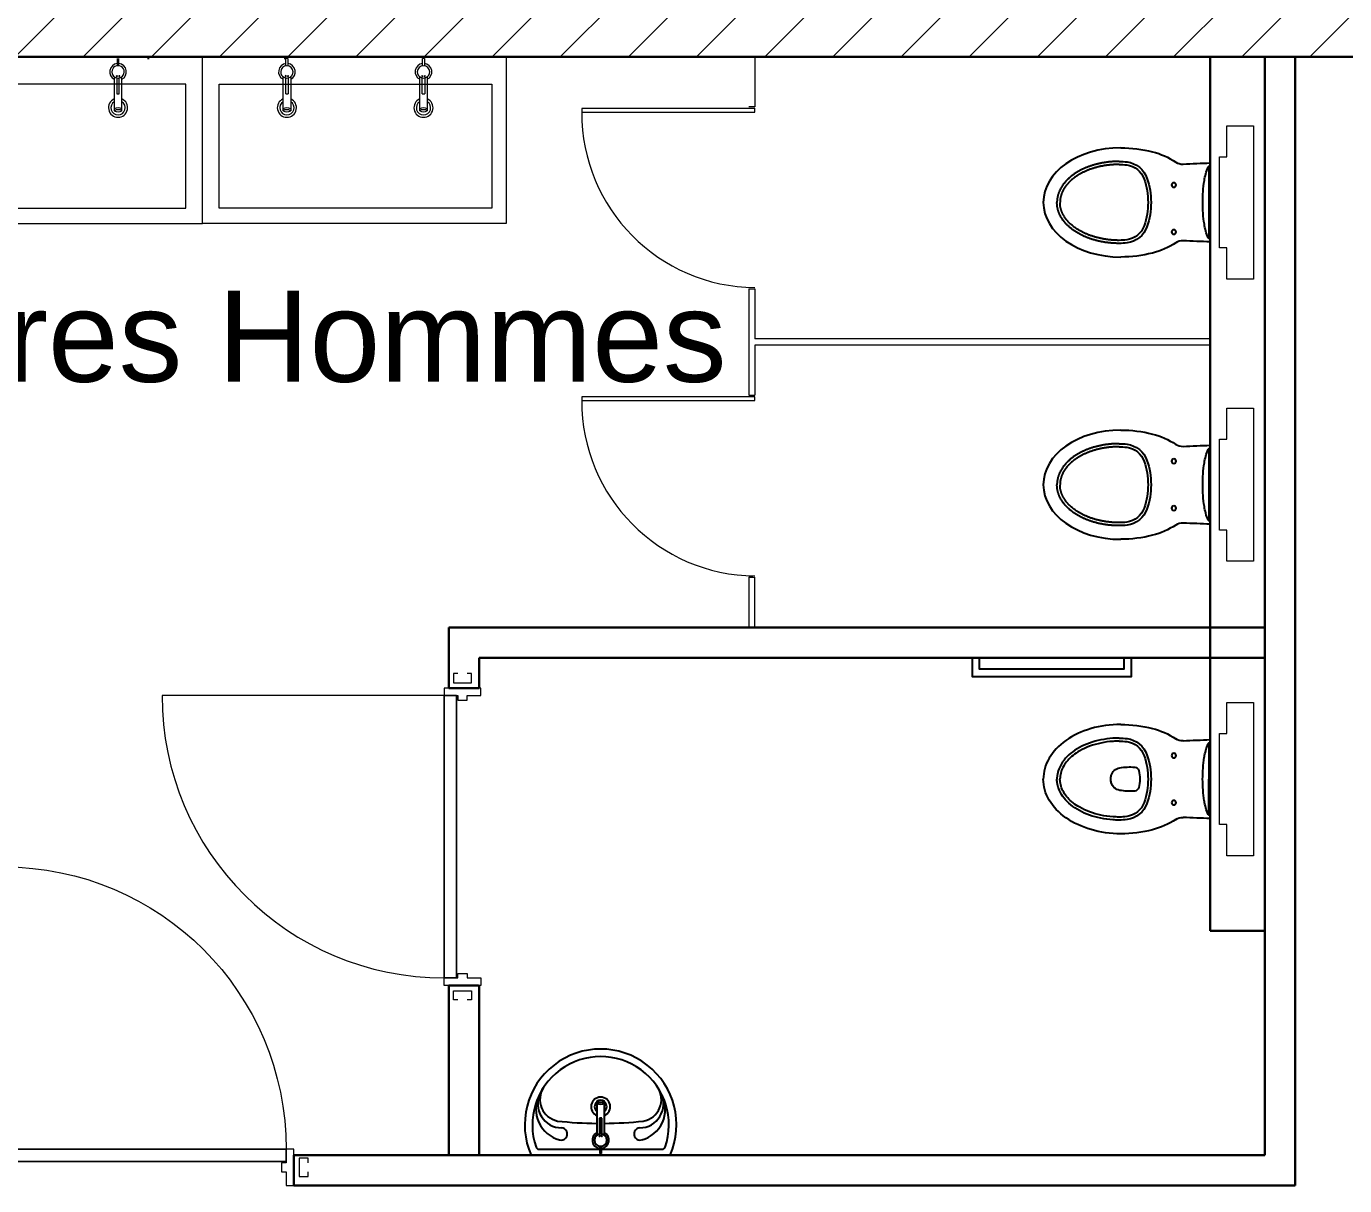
# Model space of a CAD drawing. Header units: metres. Extents: x 134472 to 303672, y 136880 to 366415.
# Drawn here: x 204767 to 209109, y 344429 to 348249 of the extents above; entities that cross this region are included whole.
import ezdxf

# ---------------------------------------------------------------- set-up
doc = ezdxf.new("R2010")
doc.units = ezdxf.units.M
doc.header["$LTSCALE"] = 2
doc.header["$MEASUREMENT"] = 0
for name, color, linetype, lineweight in [('0.03', 151, 'Continuous', 5), ('0.10', 92, 'Continuous', 9), ('0.15', 5, 'Continuous', 15), ('0.30', 1, 'Continuous', 30)]:
    doc.layers.add(name, color=color, linetype=linetype, lineweight=lineweight)
doc.layers.add('CFD-Tech Plumbing', color=7, linetype='Continuous')
doc.layers.add('MOJI', color=7, linetype='Continuous')
doc.styles.add('arial', font='arial.ttf')

# ---------------------------------------------------------------- blocks, each defined once
blk = doc.blocks.new('bagno')
for p, q in [((0, 130), (0, 0)), ((0, 120), (1.6, 120)), ((5, 115), (5, 0)), ((0, -130), (0, 0)), ((5, -115), (5, 0)), ((0, -120), (1.6, -120))]:
    blk.add_line(p, q)
for centre in [(120, 77.5), (120, -77.5)]:
    blk.add_circle(centre, 7.5)
for centre, radius, start, end in [((295, -245), 425, 90, 104.2945), ((91.5, 166.2), 40, 266.9191, 303.5553), ((251.8, -75.4), 250, 104.2945, 123.5553), ((284.1, 54), 80, 97.3169, 160.9032), ((300, -70), 205, 90, 97.3169), ((-162.3, -4867.4), 5000, 87.1153, 88.1401), ((1.6, 114), 6, 22.0337, 90), ((-178.2, 41.2), 200, 8.7816, 22.0337), ((284.1, 54), 70, 97.3169, 160.9032), ((300, -70), 195, 90, 97.3169), ((-445, 0), 470, 0, 8.7816), ((440, 0), 245, 160.9032, 180), ((440, 0), 235, 160.9032, 180), ((-445, 0), 470, 351.2184, 0), ((352.3, 0), 120, 166.5489, 180), ((250.2, 24.4), 15, 95.2952, 166.5489), ((264.4, -160), 200, 80.2292, 94.4692), ((292.4, 2.6), 35, 14.9192, 80.2292), ((282.7, 0), 45, 0, 14.9192), ((440, 0), 245, 180, 199.0968), ((440, 0), 235, 180, 199.0968), ((352.3, 0), 120, 180, 193.4511), ((250.2, -24.4), 15, 193.4511, 264.7048), ((264.4, 160), 200, 265.5308, 279.7708), ((292.4, -2.6), 35, 279.7708, 345.0808), ((282.7, 0), 45, 345.0808, 0), ((-178.2, -41.2), 200, 337.9663, 351.2184), ((284.1, -54), 80, 199.0968, 262.6831), ((284.1, -54), 70, 199.0968, 262.6831), ((-162.3, 4867.4), 5000, 271.8599, 272.8847), ((1.6, -114), 6, 270, 337.9663), ((91.5, -166.2), 40, 56.4447, 93.0809), ((300, 70), 195, 262.6831, 270), ((251.8, 75.4), 250, 236.4447, 255.7055), ((295, 245), 425, 255.7055, 270), ((300, 70), 205, 262.6831, 270)]:
    blk.add_arc(centre, radius, start, end)
at = {"extrusion": (0, 0, -1)}
blk.add_ellipse((295, 0), major_axis=(-255, 0), ratio=0.705882, start_param=1.570796, end_param=3.141593, dxfattribs=at)
blk.add_ellipse((295, 0), major_axis=(-255, 0), ratio=0.705882, start_param=1.570796, end_param=3.141593)
for points, knots in [([(300, 135), (307.1, 135), (314.2, 134.8), (334.6, 133.4), (347.9, 131.6), (373.5, 126.4), (386, 122.9), (409.6, 114.5), (420.8, 109.5), (441.5, 98.2), (451, 91.9), (468, 78), (475.5, 70.5), (488, 54.6), (493.1, 46.3), (500, 30.7), (502.2, 23.5), (504.5, 10.9), (505, 5.5), (505, 0)], [1.570796, 1.570796, 1.570796, 1.570796, 1.675776, 1.675776, 1.873884, 1.873884, 2.071992, 2.071992, 2.270101, 2.270101, 2.468209, 2.468209, 2.666317, 2.666317, 2.864425, 2.864425, 3.022458, 3.022458, 3.141593, 3.141593, 3.141593, 3.141593]), ([(300, 125), (306.8, 125), (313.6, 124.8), (333.9, 123.4), (347.2, 121.6), (373.1, 116.2), (385.6, 112.6), (409.1, 103.9), (420.1, 98.7), (438, 88.4), (445.2, 83.5), (458.4, 73), (464.4, 67.4), (474.7, 55.7), (479.2, 49.6), (486.4, 37.1), (489.3, 30.7), (493.3, 17.7), (494.5, 11.1), (495, 3), (495, 1.5), (495, 0)], [1.570796, 1.570796, 1.570796, 1.570796, 1.674428, 1.674428, 1.881692, 1.881692, 2.088956, 2.088956, 2.296219, 2.296219, 2.456954, 2.456954, 2.618871, 2.618871, 2.780788, 2.780788, 2.942705, 2.942705, 3.104622, 3.104622, 3.141593, 3.141593, 3.141593, 3.141593]), ([(300, -125), (306.8, -125), (313.6, -124.8), (333.9, -123.4), (347.2, -121.6), (373.1, -116.2), (385.6, -112.6), (409.1, -103.9), (420.1, -98.7), (438, -88.4), (445.2, -83.5), (458.4, -73), (464.4, -67.4), (474.7, -55.7), (479.2, -49.6), (486.4, -37.1), (489.3, -30.7), (493.3, -17.7), (494.5, -11.1), (495, -3), (495, -1.5), (495, 0)], [1.570796, 1.570796, 1.570796, 1.570796, 1.674428, 1.674428, 1.881692, 1.881692, 2.088956, 2.088956, 2.296219, 2.296219, 2.456954, 2.456954, 2.618871, 2.618871, 2.780788, 2.780788, 2.942705, 2.942705, 3.104622, 3.104622, 3.141593, 3.141593, 3.141593, 3.141593]), ([(300, -135), (307.1, -135), (314.2, -134.8), (334.6, -133.4), (347.9, -131.6), (373.5, -126.4), (386, -122.9), (409.6, -114.5), (420.8, -109.5), (441.5, -98.2), (451, -91.9), (468, -78), (475.5, -70.5), (488, -54.6), (493.1, -46.3), (500, -30.7), (502.2, -23.5), (504.5, -10.9), (505, -5.5), (505, 0)], [1.570796, 1.570796, 1.570796, 1.570796, 1.675776, 1.675776, 1.873884, 1.873884, 2.071992, 2.071992, 2.270101, 2.270101, 2.468209, 2.468209, 2.666317, 2.666317, 2.864425, 2.864425, 3.022458, 3.022458, 3.141593, 3.141593, 3.141593, 3.141593])]:
    blk.add_open_spline(points, degree=3, knots=knots)
blk = doc.blocks.new('洗面台h U+0063')
for p, q in [((-229.1, 0), (229.1, 0)), ((0, -20), (-203.3, -20)), ((-3, -5.8), (-3, -29.7)), ((-3, -5.8), (3, -5.8)), ((203.3, -20), (0, -20)), ((3, -29.7), (3, -5.8)), ((-12.5, -66.2), (-12.5, -178.1)), ((-4, -70.1), (-4, -121.8)), ((4, -121.8), (4, -70.1)), ((12.5, -178.1), (12.5, -66.2))]:
    blk.add_line(p, q)
for centre, radius, start, end in [((0, -100), 250, 156.4218, 23.5782), ((0, -100), 225, 160.9992, 19.0008), ((-203.3, -30), 10, 90, 160.9993), ((0, -50), 27.5, 96.2629, 242.9643), ((0, -50), 20.5, 0, 180), ((0, -50), 27.5, 297.0357, 83.7371), ((203.3, -30), 10, 19.0007, 90), ((-108.1, -152.1), 105, 104.9396, 205.7465), ((-130, -70), 20, 271.714, 104.9396), ((0, -50), 20.5, 180, 0), ((-4, -64), 1.7, 0, 180), ((-4, -64), 1.7, 180, 0), ((4, -64), 1.7, 0, 180), ((4, -64), 1.7, 180, 0), ((130, -70), 20, 75.0604, 268.2859), ((108.1, -152.1), 105, 334.2535, 75.0604), ((-127, -170), 80, 91.7141, 204.9875), ((-127.6, -183.7), 72.4, 100.3319, 213.2618), ((0, -1405), 1300, 90.5509, 96.2115), ((0, -82), 40, 264.2608, 275.7392), ((0, -1405), 1300, 83.7117, 89.4491), ((127, -170), 80, 335.0125, 88.2859), ((127.6, -183.7), 72.4, 326.7382, 78.2228), ((0, -160), 31.5, 113.3799, 66.6201), ((0, -160), 20, 128.6822, 231.3178), ((0, -193.7), 24.8, 59.7107, 120.2893), ((0, -160), 20, 308.6822, 51.3178), ((0, -199.5), 24.8, 59.7107, 120.2893), ((0, -156.7), 24.8, 239.7107, 300.2893)]:
    blk.add_arc(centre, radius, start, end)
blk = doc.blocks.new('*U20')
at = {"layer": '0.03'}
for p, q in [((520, 490), (420, 490)), ((520, 490), (420, 490)), ((520, -490), (420, -490)), ((520, -490), (420, -490))]:
    blk.add_line(p, q, dxfattribs=at)
at = {"layer": '0.03', "flags": 128}
blk.add_lwpolyline([(405, 465), (-525, 465), (-525, 465)], dxfattribs=at)
at = {"layer": '0.03'}
blk.add_arc((405, 465), 930, 180, 270, dxfattribs=at)
at = {"layer": '0.10', "flags": 128}
for points in [[(450, 537.5), (435, 537.5), (435, 507.5), (495, 507.5), (495, 537.5), (480, 537.5)], [(450, 537.5), (435, 537.5), (435, 507.5), (495, 507.5), (495, 537.5), (480, 537.5)], [(450, -537.5), (435, -537.5), (435, -507.5), (495, -507.5), (495, -537.5), (480, -537.5)], [(450, -537.5), (435, -537.5), (435, -507.5), (495, -507.5), (495, -537.5), (480, -537.5)]]:
    blk.add_lwpolyline(points, dxfattribs=at)
at = {"layer": '0.10'}
for points in [[(405, -465), (405, 465), (445, 465), (445, -465)], [(405, 465), (405, -465), (445, -465), (445, 465)]]:
    blk.add_3dface(points, dxfattribs=at)
at = {"layer": '0.15', "flags": 128}
for points in [[(420, 490), (405, 490), (405, 465), (450, 465), (450, 450), (480, 450), (480, 465), (525, 465), (525, 490), (510, 490)], [(420, 490), (405, 490), (405, 465), (450, 465), (450, 450), (480, 450), (480, 465), (525, 465), (525, 490), (510, 490)], [(420, -490), (405, -490), (405, -465), (450, -465), (450, -450), (480, -450), (480, -465), (525, -465), (525, -490), (510, -490)], [(420, -490), (405, -490), (405, -465), (450, -465), (450, -450), (480, -450), (480, -465), (525, -465), (525, -490), (510, -490)]]:
    blk.add_lwpolyline(points, dxfattribs=at)
blk = doc.blocks.new('*U21')
at = {"layer": '0.03'}
for p, q in [((520, 490), (420, 490)), ((520, 490), (420, 490)), ((520, -490), (420, -490)), ((520, -490), (420, -490))]:
    blk.add_line(p, q, dxfattribs=at)
at = {"layer": '0.03', "extrusion": (0, 0, -1), "flags": 128}
blk.add_lwpolyline([(-405, 465), (525, 465), (525, 465)], dxfattribs=at)
at = {"layer": '0.03'}
blk.add_arc((405, 465), 930, 180, 270, dxfattribs=at)
at = {"layer": '0.10', "extrusion": (0, 0, -1), "flags": 128}
for points in [[(-450, 537.5), (-435, 537.5), (-435, 507.5), (-495, 507.5), (-495, 537.5), (-480, 537.5)], [(-450, 537.5), (-435, 537.5), (-435, 507.5), (-495, 507.5), (-495, 537.5), (-480, 537.5)], [(-450, -537.5), (-435, -537.5), (-435, -507.5), (-495, -507.5), (-495, -537.5), (-480, -537.5)], [(-450, -537.5), (-435, -537.5), (-435, -507.5), (-495, -507.5), (-495, -537.5), (-480, -537.5)]]:
    blk.add_lwpolyline(points, dxfattribs=at)
at = {"layer": '0.10'}
for points in [[(405, -465), (405, 465), (445, 465), (445, -465)], [(405, 465), (405, -465), (445, -465), (445, 465)]]:
    blk.add_3dface(points, dxfattribs=at)
at = {"layer": '0.15', "extrusion": (0, 0, -1), "flags": 128}
for points in [[(-420, 490), (-405, 490), (-405, 465), (-450, 465), (-450, 450), (-480, 450), (-480, 465), (-525, 465), (-525, 490), (-510, 490)], [(-420, 490), (-405, 490), (-405, 465), (-450, 465), (-450, 450), (-480, 450), (-480, 465), (-525, 465), (-525, 490), (-510, 490)], [(-420, -490), (-405, -490), (-405, -465), (-450, -465), (-450, -450), (-480, -450), (-480, -465), (-525, -465), (-525, -490), (-510, -490)], [(-420, -490), (-405, -490), (-405, -465), (-450, -465), (-450, -450), (-480, -450), (-480, -465), (-525, -465), (-525, -490), (-510, -490)]]:
    blk.add_lwpolyline(points, dxfattribs=at)
blk = doc.blocks.new('*U17')
at = {"layer": 'CFD-Tech Plumbing', "linetype": 'Continuous', "lineweight": 0}
for p, q in [((-318.9, 269.2, 0), (-324.9, 269.2, 0)), ((-224.9, 245.3, 0), (-224.9, 269.2, 0)), ((-218.9, 269.2, 0), (-218.9, 245.3, 0)), ((225.1, 245.3, 0), (225.1, 269.2, 0)), ((231.1, 269.2, 0), (231.1, 245.3, 0)), ((-234.4, 96.9, 0), (-234.4, 208.8, 0)), ((-225.9, 153.2, 0), (-225.9, 204.9, 0)), ((-217.9, 204.9, 0), (-217.9, 153.2, 0)), ((-209.4, 208.8, 0), (-209.4, 96.9, 0)), ((215.6, 96.9, 0), (215.6, 208.8, 0)), ((224.1, 153.2, 0), (224.1, 204.9, 0)), ((232.1, 204.9, 0), (232.1, 153.2, 0)), ((240.6, 208.8, 0), (240.6, 96.9, 0))]:
    blk.add_line(p, q, dxfattribs=at)
at = {"layer": 'CFD-Tech Plumbing', "linetype": 'Continuous', "lineweight": 0, "elevation": 0, "flags": 128}
for points in [[(500, 275), (500, -275), (-500, -275), (-500, 275), (500, 275)], [(-445, 185), (453, 185), (453, -224), (-445, -224), (-445, 185)]]:
    blk.add_lwpolyline(points, dxfattribs=at)
at = {"layer": 'CFD-Tech Plumbing', "linetype": 'Continuous', "lineweight": 0, "extrusion": (0, 0, -1)}
for centre, radius, start, end in [((221.9, 225, 0), 27.5, 297.0357, 83.7371), ((221.9, 225, 0), 20.5, 0, 180), ((221.9, 225, 0), 20.5, 180, 0), ((221.9, 225, 0), 27.5, 96.2629, 242.9643), ((-228.1, 225, 0), 27.5, 297.0357, 83.7371), ((-228.1, 225, 0), 20.5, 0, 180), ((-228.1, 225, 0), 20.5, 180, 0), ((-228.1, 225, 0), 27.5, 96.2629, 242.9643), ((225.9, 211, 0), 1.7, 0, 180), ((225.9, 211, 0), 1.7, 180, 0), ((217.9, 211, 0), 1.7, 0, 180), ((217.9, 211, 0), 1.7, 180, 0), ((-224.1, 211, 0), 1.7, 0, 180), ((-224.1, 211, 0), 1.7, 180, 0), ((-232.1, 211, 0), 1.7, 0, 180), ((-232.1, 211, 0), 1.7, 180, 0), ((221.9, 107, 0), 31.5, 113.3799, 66.6201), ((221.9, 193, 0), 40, 264.2608, 275.7392), ((-228.1, 107, 0), 31.5, 113.3799, 66.6201), ((-228.1, 193, 0), 40, 264.2608, 275.7392), ((221.9, 107, 0), 23.5, 122.1349, 57.8651), ((221.9, 81.4, 0), 24.8, 59.7107, 120.2893), ((221.9, 75.5, 0), 24.8, 59.7107, 120.2893), ((221.9, 118.3, 0), 24.8, 239.7107, 300.2893), ((-228.1, 107, 0), 23.5, 122.1349, 57.8651), ((-228.1, 81.4, 0), 24.8, 59.7107, 120.2893), ((-228.1, 75.5, 0), 24.8, 59.7107, 120.2893), ((-228.1, 118.3, 0), 24.8, 239.7107, 300.2893)]:
    blk.add_arc(centre, radius, start, end, dxfattribs=at)
blk = doc.blocks.new('*U18')
at = {"layer": 'CFD-Tech Plumbing', "linetype": 'Continuous', "lineweight": 0}
for p, q in [((-269.2, 1231.1, 0), (-245.3, 1231.1, 0)), ((-269.2, 1231.1, 0), (-269.2, 1225.1, 0)), ((-245.3, 1225.1, 0), (-269.2, 1225.1, 0)), ((-208.8, 1240.6, 0), (-96.9, 1240.6, 0)), ((-204.9, 1232.1, 0), (-153.2, 1232.1, 0)), ((-153.2, 1224.1, 0), (-204.9, 1224.1, 0)), ((-96.9, 1215.6, 0), (-208.8, 1215.6, 0)), ((-208.8, 790.6, 0), (-96.9, 790.6, 0)), ((-204.9, 782.1, 0), (-153.2, 782.1, 0)), ((-269.2, 781.1, 0), (-245.3, 781.1, 0)), ((-269.2, 781.1, 0), (-269.2, 775.1, 0)), ((-245.3, 775.1, 0), (-269.2, 775.1, 0)), ((-269.2, 768.9, 0), (-269.2, 774.9, 0)), ((-96.9, 765.6, 0), (-208.8, 765.6, 0)), ((-153.2, 774.1, 0), (-204.9, 774.1, 0))]:
    blk.add_line(p, q, dxfattribs=at)
at = {"layer": 'CFD-Tech Plumbing', "linetype": 'Continuous', "lineweight": 0, "elevation": 0, "flags": 128}
for points in [[(-275, 1500), (275, 1500), (275, 500), (-275, 500), (-275, 1500)], [(-185, 555), (-185, 1453), (224, 1453), (224, 555), (-185, 555)]]:
    blk.add_lwpolyline(points, dxfattribs=at)
at = {"layer": 'CFD-Tech Plumbing', "linetype": 'Continuous', "lineweight": 0}
for centre, radius, start, end in [((-107, 1228.1, 0), 31.5, 203.3799, 156.6201), ((-225, 1228.1, 0), 27.5, 27.0357, 173.7371), ((-225, 1228.1, 0), 27.5, 186.2629, 332.9643), ((-225, 1228.1, 0), 20.5, 90, 270), ((-225, 1228.1, 0), 20.5, 270, 90), ((-211, 1232.1, 0), 1.7, 90, 270), ((-211, 1224.1, 0), 1.7, 90, 270), ((-211, 1232.1, 0), 1.7, 270, 90), ((-211, 1224.1, 0), 1.7, 270, 90), ((-193, 1228.1, 0), 40, 354.2608, 5.7392), ((-107, 1228.1, 0), 23.5, 212.1349, 147.8651), ((-81.4, 1228.1, 0), 24.8, 149.7107, 210.2893), ((-75.5, 1228.1, 0), 24.8, 149.7107, 210.2893), ((-118.3, 1228.1, 0), 24.8, 329.7107, 30.2893), ((-225, 778.1, 0), 27.5, 27.0357, 173.7371), ((-225, 778.1, 0), 20.5, 90, 270), ((-225, 778.1, 0), 20.5, 270, 90), ((-211, 782.1, 0), 1.7, 90, 270), ((-211, 782.1, 0), 1.7, 270, 90), ((-193, 778.1, 0), 40, 354.2608, 5.7392), ((-107, 778.1, 0), 31.5, 203.3799, 156.6201), ((-107, 778.1, 0), 23.5, 212.1349, 147.8651), ((-81.4, 778.1, 0), 24.8, 149.7107, 210.2893), ((-75.5, 778.1, 0), 24.8, 149.7107, 210.2893), ((-118.3, 778.1, 0), 24.8, 329.7107, 30.2893), ((-225, 778.1, 0), 27.5, 186.2629, 332.9643), ((-211, 774.1, 0), 1.7, 90, 270), ((-211, 774.1, 0), 1.7, 270, 90)]:
    blk.add_arc(centre, radius, start, end, dxfattribs=at)
at = {"layer": 'CFD-Tech Plumbing', "linetype": 'Continuous', "lineweight": 0, "yscale": -1, "rotation": 270}
for p in [(0, 0), (0, -1000)]:
    blk.add_blockref('*U17', p, dxfattribs=at)

msp = doc.modelspace()

# ---------------------------------------------------------------- hatches: boundary and pattern name
at = {"layer": '0.03', "linetype": 'Continuous', "lineweight": 0}
h = msp.add_hatch(dxfattribs=at)
h.set_pattern_fill('ANSI31', color=256, scale=50, style=0)
h.set_pattern_definition([(45, (174107.49, 283626.23), (-112.2532, 112.2532), [])])
h.paths.add_polyline_path([(200196.586, 351775.317), (199996.586, 351775.317), (199996.586, 348148.712), (212116.584, 348148.702), (212116.584, 348388.712), (211916.583, 348388.712), (211916.583, 348348.712), (205996.586, 348348.712), (205980.272, 348349.283), (205796.586, 348348.712), (205796.586, 348348.712), (200196.586, 348348.712)])

# ---------------------------------------------------------------- linework, layer by layer
at = {"flags": 128}
for points in [[(208371.75, 347848.698, -0.06245234), (208476.681, 347835.54, -0.08423957), (208553.14, 347801.618, 0.16036191), (208577.264, 347795.003, -0.00447821), (208666.75, 347798.712), (208666.75, 347668.712), (208666.75, 347538.712, -0.00447821), (208577.264, 347542.42, 0.16036191), (208553.14, 347535.805, -0.08423957), (208476.681, 347501.883, -0.06245234), (208371.75, 347488.726)], [(208366.75, 347803.712, -0.03193682), (208392.858, 347802.042, -0.28479312), (208458.267, 347748.867, -0.08351869), (208471.75, 347668.712, -0.08351869), (208458.267, 347588.557, -0.28479312), (208392.858, 347535.381, -0.03193682), (208366.75, 347533.712)], [(208366.75, 347793.712, -0.03193682), (208391.584, 347792.124, -0.28479312), (208448.817, 347745.595, -0.08351869), (208461.75, 347668.712, -0.08351869), (208448.817, 347591.828, -0.28479312), (208391.584, 347545.3, -0.03193682), (208366.75, 347543.712)], [(208666.75, 347548.712), (208665.101, 347548.712, -0.30556981), (208659.54, 347552.461, -0.05788782), (208647.277, 347596.958, -0.03833571), (208641.767, 347668.712, -0.03833571), (208647.277, 347740.466, -0.05788782), (208659.54, 347784.963, -0.30556981), (208665.101, 347788.712), (208666.75, 347788.712)], [(208546.75, 347733.712, 1), (208546.75, 347718.712, 1), (208546.75, 347733.712)], [(208546.75, 347578.712, 1), (208546.75, 347563.712, 1), (208546.75, 347578.712)], [(208371.75, 346918.698, -0.06245234), (208476.681, 346905.54, -0.08423957), (208553.14, 346871.618, 0.16036191), (208577.264, 346865.003, -0.00447821), (208666.75, 346868.712), (208666.75, 346738.712), (208666.75, 346608.712, -0.00447821), (208577.264, 346612.42, 0.16036191), (208553.14, 346605.805, -0.08423957), (208476.681, 346571.883, -0.06245234), (208371.75, 346558.726)], [(208366.75, 346873.712, -0.03193682), (208392.858, 346872.042, -0.28479312), (208458.267, 346818.867, -0.08351869), (208471.75, 346738.712, -0.08351869), (208458.267, 346658.557, -0.28479312), (208392.858, 346605.381, -0.03193682), (208366.75, 346603.712)], [(208366.75, 346863.712, -0.03193682), (208391.584, 346862.124, -0.28479312), (208448.817, 346815.595, -0.08351869), (208461.75, 346738.712, -0.08351869), (208448.817, 346661.828, -0.28479312), (208391.584, 346615.3, -0.03193682), (208366.75, 346613.712)], [(208546.75, 346823.712, 1), (208546.75, 346808.712, 1), (208546.75, 346823.712)], [(208666.75, 346618.712), (208665.101, 346618.712, -0.30556981), (208659.54, 346622.461, -0.05788782), (208647.277, 346666.958, -0.03833571), (208641.767, 346738.712, -0.03833571), (208647.277, 346810.466, -0.05788782), (208659.54, 346854.963, -0.30556981), (208665.101, 346858.712), (208666.75, 346858.712)], [(208546.75, 346668.712, 1), (208546.75, 346653.712, 1), (208546.75, 346668.712)]]:
    msp.add_lwpolyline(points, format="xyb", dxfattribs=at)
for points in [[(208366.75, 347803.712), (208364.083, 347803.7), (208361.416, 347803.666), (208358.75, 347803.609), (208356.086, 347803.53), (208353.423, 347803.427), (208350.763, 347803.302), (208348.105, 347803.155), (208345.451, 347802.984), (208342.949, 347802.803), (208340.451, 347802.601), (208337.957, 347802.379), (208335.468, 347802.137), (208332.982, 347801.876), (208330.502, 347801.594), (208328.028, 347801.292), (208325.559, 347800.97), (208323.096, 347800.629), (208320.64, 347800.267), (208318.191, 347799.886), (208315.749, 347799.485), (208313.314, 347799.065), (208310.888, 347798.625), (208308.469, 347798.165), (208306.06, 347797.686), (208303.659, 347797.188), (208301.268, 347796.67), (208298.887, 347796.132), (208296.516, 347795.576), (208294.155, 347795), (208291.805, 347794.406), (208289.467, 347793.792), (208287.139, 347793.16), (208284.824, 347792.509), (208282.521, 347791.839), (208280.23, 347791.151), (208277.953, 347790.444), (208275.688, 347789.718), (208273.437, 347788.975), (208271.2, 347788.213), (208268.977, 347787.433), (208266.769, 347786.635), (208264.576, 347785.819), (208262.398, 347784.986), (208260.235, 347784.134), (208258.089, 347783.265), (208255.959, 347782.379), (208253.845, 347781.476), (208251.748, 347780.555), (208249.668, 347779.617), (208247.605, 347778.663), (208245.561, 347777.691), (208243.534, 347776.703), (208241.526, 347775.698), (208239.536, 347774.677), (208237.565, 347773.64), (208235.614, 347772.587), (208233.682, 347771.517), (208231.771, 347770.432), (208229.879, 347769.331), (208228.008, 347768.214), (208226.157, 347767.082), (208224.328, 347765.935), (208222.52, 347764.773), (208220.733, 347763.596), (208218.968, 347762.404), (208217.226, 347761.197), (208215.505, 347759.976), (208213.807, 347758.741), (208212.133, 347757.492), (208210.481, 347756.228), (208208.853, 347754.951), (208207.248, 347753.661), (208205.668, 347752.356), (208204.111, 347751.039), (208202.58, 347749.708), (208201.072, 347748.364), (208199.59, 347747.008), (208198.133, 347745.639), (208196.701, 347744.258), (208195.295, 347742.864), (208193.915, 347741.459), (208192.561, 347740.042), (208191.233, 347738.613), (208189.932, 347737.173), (208188.657, 347735.721), (208187.409, 347734.259), (208186.189, 347732.785), (208184.996, 347731.301), (208183.831, 347729.807), (208182.694, 347728.302), (208181.584, 347726.787), (208180.503, 347725.263), (208179.451, 347723.729), (208178.427, 347722.185), (208177.432, 347720.633), (208176.465, 347719.071), (208175.529, 347717.501), (208174.621, 347715.923), (208173.743, 347714.336), (208172.895, 347712.742), (208172.076, 347711.139), (208171.288, 347709.53), (208170.53, 347707.913), (208169.802, 347706.289), (208169.244, 347704.988), (208168.705, 347703.684), (208168.186, 347702.376), (208167.686, 347701.063), (208167.206, 347699.747), (208166.747, 347698.428), (208166.306, 347697.105), (208165.886, 347695.779), (208165.486, 347694.449), (208165.106, 347693.117), (208164.746, 347691.782), (208164.406, 347690.444), (208164.087, 347689.103), (208163.787, 347687.761), (208163.508, 347686.415), (208163.25, 347685.068), (208163.069, 347684.051), (208162.899, 347683.033), (208162.741, 347682.014), (208162.594, 347680.995), (208162.46, 347679.974), (208162.337, 347678.953), (208162.225, 347677.93), (208162.125, 347676.908), (208162.037, 347675.884), (208161.961, 347674.861), (208161.897, 347673.837), (208161.844, 347672.812), (208161.803, 347671.787), (208161.773, 347670.762), (208161.755, 347669.737), (208161.75, 347668.712)], [(208366.75, 347793.712), (208364.201, 347793.701), (208361.653, 347793.669), (208359.106, 347793.615), (208356.56, 347793.54), (208354.015, 347793.444), (208351.473, 347793.326), (208348.934, 347793.186), (208346.398, 347793.026), (208343.865, 347792.844), (208341.336, 347792.64), (208338.812, 347792.416), (208336.292, 347792.17), (208333.778, 347791.903), (208331.269, 347791.614), (208328.766, 347791.305), (208326.27, 347790.975), (208323.781, 347790.624), (208321.299, 347790.252), (208318.826, 347789.859), (208316.36, 347789.445), (208313.903, 347789.011), (208311.456, 347788.556), (208309.018, 347788.081), (208306.59, 347787.585), (208304.172, 347787.069), (208301.765, 347786.532), (208299.37, 347785.976), (208296.986, 347785.399), (208294.614, 347784.802), (208292.254, 347784.186), (208289.907, 347783.55), (208287.574, 347782.894), (208285.254, 347782.219), (208282.948, 347781.524), (208280.657, 347780.811), (208278.38, 347780.078), (208276.119, 347779.326), (208273.873, 347778.556), (208271.644, 347777.766), (208269.431, 347776.959), (208267.235, 347776.132), (208265.056, 347775.288), (208262.895, 347774.425), (208260.751, 347773.545), (208258.626, 347772.647), (208256.519, 347771.731), (208254.432, 347770.798), (208252.363, 347769.848), (208250.315, 347768.88), (208248.286, 347767.896), (208246.278, 347766.895), (208244.291, 347765.878), (208242.325, 347764.845), (208240.38, 347763.795), (208238.457, 347762.73), (208236.556, 347761.648), (208235.098, 347760.799), (208233.653, 347759.941), (208232.222, 347759.073), (208230.805, 347758.196), (208229.402, 347757.311), (208228.013, 347756.416), (208226.638, 347755.513), (208225.278, 347754.601), (208223.932, 347753.681), (208222.601, 347752.753), (208221.285, 347751.816), (208219.985, 347750.871), (208218.699, 347749.918), (208217.428, 347748.957), (208216.174, 347747.988), (208214.934, 347747.011), (208213.702, 347746.02), (208212.485, 347745.02), (208211.285, 347744.014), (208210.101, 347743), (208208.933, 347741.978), (208207.782, 347740.949), (208206.647, 347739.914), (208205.529, 347738.871), (208204.428, 347737.822), (208203.344, 347736.765), (208202.277, 347735.703), (208201.226, 347734.634), (208200.193, 347733.558), (208199.177, 347732.477), (208198.179, 347731.389), (208197.198, 347730.296), (208196.235, 347729.196), (208195.29, 347728.091), (208194.362, 347726.981), (208193.452, 347725.865), (208192.561, 347724.744), (208191.687, 347723.617), (208190.831, 347722.486), (208189.993, 347721.349), (208189.174, 347720.208), (208188.373, 347719.062), (208187.59, 347717.911), (208186.825, 347716.756), (208186.079, 347715.597), (208185.351, 347714.433), (208184.642, 347713.266), (208183.952, 347712.094), (208183.28, 347710.919), (208182.627, 347709.74), (208181.992, 347708.558), (208181.377, 347707.372), (208180.78, 347706.183), (208180.202, 347704.99), (208179.644, 347703.795), (208179.104, 347702.597), (208178.583, 347701.396), (208178.081, 347700.192), (208177.598, 347698.985), (208177.134, 347697.776), (208176.689, 347696.564), (208176.263, 347695.35), (208175.856, 347694.134), (208175.468, 347692.916), (208175.1, 347691.696), (208174.751, 347690.474), (208174.42, 347689.25), (208174.11, 347688.025), (208173.818, 347686.798), (208173.545, 347685.57), (208173.292, 347684.341), (208173.058, 347683.11), (208172.843, 347681.878), (208172.648, 347680.646), (208172.471, 347679.412), (208172.314, 347678.177), (208172.176, 347676.942), (208172.058, 347675.706), (208171.958, 347674.47), (208171.878, 347673.233), (208171.822, 347672.102), (208171.782, 347670.972), (208171.758, 347669.842), (208171.75, 347668.712)], [(208661.75, 347783.742), (208661.75, 347668.712), (208661.75, 347553.681)], [(208366.75, 347533.712), (208364.083, 347533.723), (208361.416, 347533.757), (208358.75, 347533.814), (208356.086, 347533.894), (208353.423, 347533.996), (208350.763, 347534.121), (208348.105, 347534.269), (208345.451, 347534.439), (208342.949, 347534.621), (208340.451, 347534.822), (208337.957, 347535.044), (208335.468, 347535.286), (208332.982, 347535.548), (208330.502, 347535.83), (208328.028, 347536.132), (208325.559, 347536.453), (208323.096, 347536.795), (208320.64, 347537.156), (208318.191, 347537.537), (208315.749, 347537.938), (208313.314, 347538.359), (208310.888, 347538.799), (208308.469, 347539.258), (208306.06, 347539.737), (208303.659, 347540.236), (208301.268, 347540.754), (208298.887, 347541.291), (208296.516, 347541.848), (208294.155, 347542.423), (208291.805, 347543.018), (208289.467, 347543.631), (208287.139, 347544.264), (208284.824, 347544.915), (208282.521, 347545.585), (208280.23, 347546.273), (208277.953, 347546.98), (208275.688, 347547.705), (208273.437, 347548.449), (208271.2, 347549.211), (208268.977, 347549.99), (208266.769, 347550.788), (208264.576, 347551.604), (208262.398, 347552.438), (208260.235, 347553.289), (208258.089, 347554.158), (208255.959, 347555.044), (208253.845, 347555.948), (208251.748, 347556.869), (208249.668, 347557.806), (208247.605, 347558.761), (208245.561, 347559.732), (208243.534, 347560.721), (208241.526, 347561.725), (208239.536, 347562.746), (208237.565, 347563.783), (208235.614, 347564.837), (208233.682, 347565.906), (208231.771, 347566.992), (208229.879, 347568.093), (208228.008, 347569.209), (208226.157, 347570.341), (208224.328, 347571.488), (208222.52, 347572.651), (208220.733, 347573.828), (208218.968, 347575.02), (208217.226, 347576.226), (208215.505, 347577.447), (208213.807, 347578.682), (208212.133, 347579.932), (208210.481, 347581.195), (208208.853, 347582.472), (208207.248, 347583.763), (208205.668, 347585.067), (208204.111, 347586.385), (208202.58, 347587.716), (208201.072, 347589.059), (208199.59, 347590.416), (208198.133, 347591.784), (208196.701, 347593.166), (208195.295, 347594.559), (208193.915, 347595.965), (208192.561, 347597.382), (208191.233, 347598.811), (208189.932, 347600.251), (208188.657, 347601.702), (208187.409, 347603.165), (208186.189, 347604.638), (208184.996, 347606.122), (208183.831, 347607.617), (208182.694, 347609.122), (208181.584, 347610.636), (208180.503, 347612.161), (208179.451, 347613.695), (208178.427, 347615.238), (208177.432, 347616.791), (208176.465, 347618.352), (208175.529, 347619.922), (208174.621, 347621.501), (208173.743, 347623.087), (208172.895, 347624.682), (208172.076, 347626.284), (208171.288, 347627.894), (208170.53, 347629.511), (208169.802, 347631.135), (208169.244, 347632.435), (208168.705, 347633.739), (208168.186, 347635.048), (208167.686, 347636.36), (208167.206, 347637.676), (208166.747, 347638.996), (208166.306, 347640.319), (208165.886, 347641.645), (208165.486, 347642.974), (208165.106, 347644.307), (208164.746, 347645.642), (208164.406, 347646.98), (208164.087, 347648.32), (208163.787, 347649.663), (208163.508, 347651.008), (208163.25, 347652.355), (208163.069, 347653.372), (208162.899, 347654.39), (208162.741, 347655.409), (208162.594, 347656.429), (208162.46, 347657.45), (208162.337, 347658.471), (208162.225, 347659.493), (208162.125, 347660.516), (208162.037, 347661.539), (208161.961, 347662.563), (208161.897, 347663.587), (208161.844, 347664.612), (208161.803, 347665.636), (208161.773, 347666.661), (208161.755, 347667.687), (208161.75, 347668.712)], [(208366.75, 347543.712), (208364.201, 347543.723), (208361.653, 347543.755), (208359.106, 347543.808), (208356.56, 347543.883), (208354.015, 347543.98), (208351.473, 347544.098), (208348.934, 347544.237), (208346.398, 347544.398), (208343.865, 347544.58), (208341.336, 347544.783), (208338.812, 347545.008), (208336.292, 347545.254), (208333.778, 347545.521), (208331.269, 347545.809), (208328.766, 347546.118), (208326.27, 347546.449), (208323.781, 347546.8), (208321.299, 347547.172), (208318.826, 347547.565), (208316.36, 347547.978), (208313.903, 347548.412), (208311.456, 347548.867), (208309.018, 347549.343), (208306.59, 347549.838), (208304.172, 347550.355), (208301.765, 347550.891), (208299.37, 347551.448), (208296.986, 347552.025), (208294.614, 347552.621), (208292.254, 347553.238), (208289.907, 347553.874), (208287.574, 347554.53), (208285.254, 347555.205), (208282.948, 347555.899), (208280.657, 347556.613), (208278.38, 347557.346), (208276.119, 347558.097), (208273.873, 347558.868), (208271.644, 347559.657), (208269.431, 347560.465), (208267.235, 347561.291), (208265.056, 347562.136), (208262.895, 347562.998), (208260.751, 347563.879), (208258.626, 347564.777), (208256.519, 347565.693), (208254.432, 347566.626), (208252.363, 347567.576), (208250.315, 347568.543), (208248.286, 347569.527), (208246.278, 347570.528), (208244.291, 347571.545), (208242.325, 347572.579), (208240.38, 347573.628), (208238.457, 347574.694), (208236.556, 347575.775), (208235.098, 347576.624), (208233.653, 347577.483), (208232.222, 347578.351), (208230.805, 347579.227), (208229.402, 347580.113), (208228.013, 347581.007), (208226.638, 347581.91), (208225.278, 347582.822), (208223.932, 347583.742), (208222.601, 347584.671), (208221.285, 347585.608), (208219.985, 347586.553), (208218.699, 347587.506), (208217.428, 347588.467), (208216.174, 347589.436), (208214.934, 347590.412), (208213.702, 347591.404), (208212.485, 347592.403), (208211.285, 347593.41), (208210.101, 347594.424), (208208.933, 347595.446), (208207.782, 347596.474), (208206.647, 347597.51), (208205.529, 347598.553), (208204.428, 347599.602), (208203.344, 347600.658), (208202.277, 347601.721), (208201.226, 347602.79), (208200.193, 347603.865), (208199.177, 347604.947), (208198.179, 347606.034), (208197.198, 347607.128), (208196.235, 347608.227), (208195.29, 347609.332), (208194.362, 347610.443), (208193.452, 347611.559), (208192.561, 347612.68), (208191.687, 347613.806), (208190.831, 347614.938), (208189.993, 347616.074), (208189.174, 347617.216), (208188.373, 347618.362), (208187.59, 347619.512), (208186.825, 347620.667), (208186.079, 347621.827), (208185.351, 347622.99), (208184.642, 347624.158), (208183.952, 347625.329), (208183.28, 347626.505), (208182.627, 347627.683), (208181.992, 347628.866), (208181.377, 347630.052), (208180.78, 347631.241), (208180.202, 347632.433), (208179.644, 347633.629), (208179.104, 347634.827), (208178.583, 347636.028), (208178.081, 347637.232), (208177.598, 347638.439), (208177.134, 347639.648), (208176.689, 347640.859), (208176.263, 347642.073), (208175.856, 347643.289), (208175.468, 347644.508), (208175.1, 347645.728), (208174.751, 347646.95), (208174.42, 347648.173), (208174.11, 347649.399), (208173.818, 347650.625), (208173.545, 347651.853), (208173.292, 347653.083), (208173.058, 347654.313), (208172.843, 347655.545), (208172.648, 347656.778), (208172.471, 347658.012), (208172.314, 347659.246), (208172.176, 347660.482), (208172.058, 347661.718), (208171.958, 347662.954), (208171.878, 347664.191), (208171.822, 347665.321), (208171.782, 347666.451), (208171.758, 347667.582), (208171.75, 347668.712)], [(208366.75, 346873.712), (208364.083, 346873.7), (208361.416, 346873.666), (208358.75, 346873.609), (208356.086, 346873.53), (208353.423, 346873.427), (208350.763, 346873.302), (208348.105, 346873.155), (208345.451, 346872.984), (208342.949, 346872.803), (208340.451, 346872.601), (208337.957, 346872.379), (208335.468, 346872.137), (208332.982, 346871.876), (208330.502, 346871.594), (208328.028, 346871.292), (208325.559, 346870.97), (208323.096, 346870.629), (208320.64, 346870.267), (208318.191, 346869.886), (208315.749, 346869.485), (208313.314, 346869.065), (208310.888, 346868.625), (208308.469, 346868.165), (208306.06, 346867.686), (208303.659, 346867.188), (208301.268, 346866.67), (208298.887, 346866.132), (208296.516, 346865.576), (208294.155, 346865), (208291.805, 346864.406), (208289.467, 346863.792), (208287.139, 346863.16), (208284.824, 346862.509), (208282.521, 346861.839), (208280.23, 346861.151), (208277.953, 346860.444), (208275.688, 346859.718), (208273.437, 346858.975), (208271.2, 346858.213), (208268.977, 346857.433), (208266.769, 346856.635), (208264.576, 346855.819), (208262.398, 346854.986), (208260.235, 346854.134), (208258.089, 346853.265), (208255.959, 346852.379), (208253.845, 346851.476), (208251.748, 346850.555), (208249.668, 346849.617), (208247.605, 346848.663), (208245.561, 346847.691), (208243.534, 346846.703), (208241.526, 346845.698), (208239.536, 346844.677), (208237.565, 346843.64), (208235.614, 346842.587), (208233.682, 346841.517), (208231.771, 346840.432), (208229.879, 346839.331), (208228.008, 346838.214), (208226.157, 346837.082), (208224.328, 346835.935), (208222.52, 346834.773), (208220.733, 346833.596), (208218.968, 346832.404), (208217.226, 346831.197), (208215.505, 346829.976), (208213.807, 346828.741), (208212.133, 346827.492), (208210.481, 346826.228), (208208.853, 346824.951), (208207.248, 346823.661), (208205.668, 346822.356), (208204.111, 346821.039), (208202.58, 346819.708), (208201.072, 346818.364), (208199.59, 346817.008), (208198.133, 346815.639), (208196.701, 346814.258), (208195.295, 346812.864), (208193.915, 346811.459), (208192.561, 346810.042), (208191.233, 346808.613), (208189.932, 346807.173), (208188.657, 346805.721), (208187.409, 346804.259), (208186.189, 346802.785), (208184.996, 346801.301), (208183.831, 346799.807), (208182.694, 346798.302), (208181.584, 346796.787), (208180.503, 346795.263), (208179.451, 346793.729), (208178.427, 346792.185), (208177.432, 346790.633), (208176.465, 346789.071), (208175.529, 346787.501), (208174.621, 346785.923), (208173.743, 346784.336), (208172.895, 346782.742), (208172.076, 346781.139), (208171.288, 346779.53), (208170.53, 346777.913), (208169.802, 346776.289), (208169.244, 346774.988), (208168.705, 346773.684), (208168.186, 346772.376), (208167.686, 346771.063), (208167.206, 346769.747), (208166.747, 346768.428), (208166.306, 346767.105), (208165.886, 346765.779), (208165.486, 346764.449), (208165.106, 346763.117), (208164.746, 346761.782), (208164.406, 346760.444), (208164.087, 346759.103), (208163.787, 346757.761), (208163.508, 346756.415), (208163.25, 346755.068), (208163.069, 346754.051), (208162.899, 346753.033), (208162.741, 346752.014), (208162.594, 346750.995), (208162.46, 346749.974), (208162.337, 346748.953), (208162.225, 346747.93), (208162.125, 346746.908), (208162.037, 346745.884), (208161.961, 346744.861), (208161.897, 346743.837), (208161.844, 346742.812), (208161.803, 346741.787), (208161.773, 346740.762), (208161.755, 346739.737), (208161.75, 346738.712)], [(208366.75, 346863.712), (208364.201, 346863.701), (208361.653, 346863.669), (208359.106, 346863.615), (208356.56, 346863.54), (208354.015, 346863.444), (208351.473, 346863.326), (208348.934, 346863.186), (208346.398, 346863.026), (208343.865, 346862.844), (208341.336, 346862.64), (208338.812, 346862.416), (208336.292, 346862.17), (208333.778, 346861.903), (208331.269, 346861.614), (208328.766, 346861.305), (208326.27, 346860.975), (208323.781, 346860.624), (208321.299, 346860.252), (208318.826, 346859.859), (208316.36, 346859.445), (208313.903, 346859.011), (208311.456, 346858.556), (208309.018, 346858.081), (208306.59, 346857.585), (208304.172, 346857.069), (208301.765, 346856.532), (208299.37, 346855.976), (208296.986, 346855.399), (208294.614, 346854.802), (208292.254, 346854.186), (208289.907, 346853.55), (208287.574, 346852.894), (208285.254, 346852.219), (208282.948, 346851.524), (208280.657, 346850.811), (208278.38, 346850.078), (208276.119, 346849.326), (208273.873, 346848.556), (208271.644, 346847.766), (208269.431, 346846.959), (208267.235, 346846.132), (208265.056, 346845.288), (208262.895, 346844.425), (208260.751, 346843.545), (208258.626, 346842.647), (208256.519, 346841.731), (208254.432, 346840.798), (208252.363, 346839.848), (208250.315, 346838.88), (208248.286, 346837.896), (208246.278, 346836.895), (208244.291, 346835.878), (208242.325, 346834.845), (208240.38, 346833.795), (208238.457, 346832.73), (208236.556, 346831.648), (208235.098, 346830.799), (208233.653, 346829.941), (208232.222, 346829.073), (208230.805, 346828.196), (208229.402, 346827.311), (208228.013, 346826.416), (208226.638, 346825.513), (208225.278, 346824.601), (208223.932, 346823.681), (208222.601, 346822.753), (208221.285, 346821.816), (208219.985, 346820.871), (208218.699, 346819.918), (208217.428, 346818.957), (208216.174, 346817.988), (208214.934, 346817.011), (208213.702, 346816.02), (208212.485, 346815.02), (208211.285, 346814.014), (208210.101, 346813), (208208.933, 346811.978), (208207.782, 346810.949), (208206.647, 346809.914), (208205.529, 346808.871), (208204.428, 346807.822), (208203.344, 346806.765), (208202.277, 346805.703), (208201.226, 346804.634), (208200.193, 346803.558), (208199.177, 346802.477), (208198.179, 346801.389), (208197.198, 346800.296), (208196.235, 346799.196), (208195.29, 346798.091), (208194.362, 346796.981), (208193.452, 346795.865), (208192.561, 346794.744), (208191.687, 346793.617), (208190.831, 346792.486), (208189.993, 346791.349), (208189.174, 346790.208), (208188.373, 346789.062), (208187.59, 346787.911), (208186.825, 346786.756), (208186.079, 346785.597), (208185.351, 346784.433), (208184.642, 346783.266), (208183.952, 346782.094), (208183.28, 346780.919), (208182.627, 346779.74), (208181.992, 346778.558), (208181.377, 346777.372), (208180.78, 346776.183), (208180.202, 346774.99), (208179.644, 346773.795), (208179.104, 346772.597), (208178.583, 346771.396), (208178.081, 346770.192), (208177.598, 346768.985), (208177.134, 346767.776), (208176.689, 346766.564), (208176.263, 346765.35), (208175.856, 346764.134), (208175.468, 346762.916), (208175.1, 346761.696), (208174.751, 346760.474), (208174.42, 346759.25), (208174.11, 346758.025), (208173.818, 346756.798), (208173.545, 346755.57), (208173.292, 346754.341), (208173.058, 346753.11), (208172.843, 346751.878), (208172.648, 346750.646), (208172.471, 346749.412), (208172.314, 346748.177), (208172.176, 346746.942), (208172.058, 346745.706), (208171.958, 346744.47), (208171.878, 346743.233), (208171.822, 346742.102), (208171.782, 346740.972), (208171.758, 346739.842), (208171.75, 346738.712)], [(208661.75, 346853.742), (208661.75, 346738.712), (208661.75, 346623.681)], [(208366.75, 346603.712), (208364.083, 346603.723), (208361.416, 346603.757), (208358.75, 346603.814), (208356.086, 346603.894), (208353.423, 346603.996), (208350.763, 346604.121), (208348.105, 346604.269), (208345.451, 346604.439), (208342.949, 346604.621), (208340.451, 346604.822), (208337.957, 346605.044), (208335.468, 346605.286), (208332.982, 346605.548), (208330.502, 346605.83), (208328.028, 346606.132), (208325.559, 346606.453), (208323.096, 346606.795), (208320.64, 346607.156), (208318.191, 346607.537), (208315.749, 346607.938), (208313.314, 346608.359), (208310.888, 346608.799), (208308.469, 346609.258), (208306.06, 346609.737), (208303.659, 346610.236), (208301.268, 346610.754), (208298.887, 346611.291), (208296.516, 346611.848), (208294.155, 346612.423), (208291.805, 346613.018), (208289.467, 346613.631), (208287.139, 346614.264), (208284.824, 346614.915), (208282.521, 346615.585), (208280.23, 346616.273), (208277.953, 346616.98), (208275.688, 346617.705), (208273.437, 346618.449), (208271.2, 346619.211), (208268.977, 346619.99), (208266.769, 346620.788), (208264.576, 346621.604), (208262.398, 346622.438), (208260.235, 346623.289), (208258.089, 346624.158), (208255.959, 346625.044), (208253.845, 346625.948), (208251.748, 346626.869), (208249.668, 346627.806), (208247.605, 346628.761), (208245.561, 346629.732), (208243.534, 346630.721), (208241.526, 346631.725), (208239.536, 346632.746), (208237.565, 346633.783), (208235.614, 346634.837), (208233.682, 346635.906), (208231.771, 346636.992), (208229.879, 346638.093), (208228.008, 346639.209), (208226.157, 346640.341), (208224.328, 346641.488), (208222.52, 346642.651), (208220.733, 346643.828), (208218.968, 346645.02), (208217.226, 346646.226), (208215.505, 346647.447), (208213.807, 346648.682), (208212.133, 346649.932), (208210.481, 346651.195), (208208.853, 346652.472), (208207.248, 346653.763), (208205.668, 346655.067), (208204.111, 346656.385), (208202.58, 346657.716), (208201.072, 346659.059), (208199.59, 346660.416), (208198.133, 346661.784), (208196.701, 346663.166), (208195.295, 346664.559), (208193.915, 346665.965), (208192.561, 346667.382), (208191.233, 346668.811), (208189.932, 346670.251), (208188.657, 346671.702), (208187.409, 346673.165), (208186.189, 346674.638), (208184.996, 346676.122), (208183.831, 346677.617), (208182.694, 346679.122), (208181.584, 346680.636), (208180.503, 346682.161), (208179.451, 346683.695), (208178.427, 346685.238), (208177.432, 346686.791), (208176.465, 346688.352), (208175.529, 346689.922), (208174.621, 346691.501), (208173.743, 346693.087), (208172.895, 346694.682), (208172.076, 346696.284), (208171.288, 346697.894), (208170.53, 346699.511), (208169.802, 346701.135), (208169.244, 346702.435), (208168.705, 346703.739), (208168.186, 346705.048), (208167.686, 346706.36), (208167.206, 346707.676), (208166.747, 346708.996), (208166.306, 346710.319), (208165.886, 346711.645), (208165.486, 346712.974), (208165.106, 346714.307), (208164.746, 346715.642), (208164.406, 346716.98), (208164.087, 346718.32), (208163.787, 346719.663), (208163.508, 346721.008), (208163.25, 346722.355), (208163.069, 346723.372), (208162.899, 346724.39), (208162.741, 346725.409), (208162.594, 346726.429), (208162.46, 346727.45), (208162.337, 346728.471), (208162.225, 346729.493), (208162.125, 346730.516), (208162.037, 346731.539), (208161.961, 346732.563), (208161.897, 346733.587), (208161.844, 346734.612), (208161.803, 346735.636), (208161.773, 346736.661), (208161.755, 346737.687), (208161.75, 346738.712)], [(208366.75, 346613.712), (208364.201, 346613.723), (208361.653, 346613.755), (208359.106, 346613.808), (208356.56, 346613.883), (208354.015, 346613.98), (208351.473, 346614.098), (208348.934, 346614.237), (208346.398, 346614.398), (208343.865, 346614.58), (208341.336, 346614.783), (208338.812, 346615.008), (208336.292, 346615.254), (208333.778, 346615.521), (208331.269, 346615.809), (208328.766, 346616.118), (208326.27, 346616.449), (208323.781, 346616.8), (208321.299, 346617.172), (208318.826, 346617.565), (208316.36, 346617.978), (208313.903, 346618.412), (208311.456, 346618.867), (208309.018, 346619.343), (208306.59, 346619.838), (208304.172, 346620.355), (208301.765, 346620.891), (208299.37, 346621.448), (208296.986, 346622.025), (208294.614, 346622.621), (208292.254, 346623.238), (208289.907, 346623.874), (208287.574, 346624.53), (208285.254, 346625.205), (208282.948, 346625.899), (208280.657, 346626.613), (208278.38, 346627.346), (208276.119, 346628.097), (208273.873, 346628.868), (208271.644, 346629.657), (208269.431, 346630.465), (208267.235, 346631.291), (208265.056, 346632.136), (208262.895, 346632.998), (208260.751, 346633.879), (208258.626, 346634.777), (208256.519, 346635.693), (208254.432, 346636.626), (208252.363, 346637.576), (208250.315, 346638.543), (208248.286, 346639.527), (208246.278, 346640.528), (208244.291, 346641.545), (208242.325, 346642.579), (208240.38, 346643.628), (208238.457, 346644.694), (208236.556, 346645.775), (208235.098, 346646.624), (208233.653, 346647.483), (208232.222, 346648.351), (208230.805, 346649.227), (208229.402, 346650.113), (208228.013, 346651.007), (208226.638, 346651.91), (208225.278, 346652.822), (208223.932, 346653.742), (208222.601, 346654.671), (208221.285, 346655.608), (208219.985, 346656.553), (208218.699, 346657.506), (208217.428, 346658.467), (208216.174, 346659.436), (208214.934, 346660.412), (208213.702, 346661.404), (208212.485, 346662.403), (208211.285, 346663.41), (208210.101, 346664.424), (208208.933, 346665.446), (208207.782, 346666.474), (208206.647, 346667.51), (208205.529, 346668.553), (208204.428, 346669.602), (208203.344, 346670.658), (208202.277, 346671.721), (208201.226, 346672.79), (208200.193, 346673.865), (208199.177, 346674.947), (208198.179, 346676.034), (208197.198, 346677.128), (208196.235, 346678.227), (208195.29, 346679.332), (208194.362, 346680.443), (208193.452, 346681.559), (208192.561, 346682.68), (208191.687, 346683.806), (208190.831, 346684.938), (208189.993, 346686.074), (208189.174, 346687.216), (208188.373, 346688.362), (208187.59, 346689.512), (208186.825, 346690.667), (208186.079, 346691.827), (208185.351, 346692.99), (208184.642, 346694.158), (208183.952, 346695.329), (208183.28, 346696.505), (208182.627, 346697.683), (208181.992, 346698.866), (208181.377, 346700.052), (208180.78, 346701.241), (208180.202, 346702.433), (208179.644, 346703.629), (208179.104, 346704.827), (208178.583, 346706.028), (208178.081, 346707.232), (208177.598, 346708.439), (208177.134, 346709.648), (208176.689, 346710.859), (208176.263, 346712.073), (208175.856, 346713.289), (208175.468, 346714.508), (208175.1, 346715.728), (208174.751, 346716.95), (208174.42, 346718.173), (208174.11, 346719.399), (208173.818, 346720.625), (208173.545, 346721.853), (208173.292, 346723.083), (208173.058, 346724.313), (208172.843, 346725.545), (208172.648, 346726.778), (208172.471, 346728.012), (208172.314, 346729.246), (208172.176, 346730.482), (208172.058, 346731.718), (208171.958, 346732.954), (208171.878, 346734.191), (208171.822, 346735.321), (208171.782, 346736.451), (208171.758, 346737.582), (208171.75, 346738.712)]]:
    msp.add_lwpolyline(points, dxfattribs=at)
for centre, major_axis, ratio, start_param, end_param in [((208371.75, 347668.712), (255, 0.054), 0.70582757, 1.57064651, 3.14129193), ((208371.75, 347668.712), (-255, 0.121), 0.70582748, 0.00067138, 1.5711308), ((208371.75, 346738.712), (255, 0.054), 0.70582757, 1.57064651, 3.14129193), ((208371.75, 346738.712), (-255, 0.121), 0.70582748, 0.00067138, 1.5711308)]:
    msp.add_ellipse(centre, major_axis=major_axis, ratio=ratio, start_param=start_param, end_param=end_param)
at = {"layer": '0.03', "linetype": 'Continuous', "lineweight": 0, "flags": 128}
msp.add_lwpolyline([(200196.586, 351775.317), (199996.586, 351775.317), (199996.586, 348148.712), (212116.584, 348148.702), (212116.584, 348388.712), (211916.583, 348388.712), (211916.583, 348348.712), (205996.586, 348348.712), (205980.272, 348349.283), (205796.586, 348348.712), (205796.586, 348348.712), (200196.586, 348348.712)], close=True, dxfattribs=at)
at = {"layer": '0.03', "flags": 128}
for points in [[(206596.202, 347965.712, 0.41268765), (207166.737, 347388.195, 0.41268765)], [(206596.202, 347015.712, 0.41268765), (207166.737, 346438.195, 0.41268765)]]:
    msp.add_lwpolyline(points, format="xyb", dxfattribs=at)
for points in [[(208696.75, 347518.712), (208696.75, 347818.712), (208721.75, 347818.712), (208721.75, 347921.212), (208808.75, 347921.212), (208808.75, 347416.212), (208721.75, 347416.212), (208721.75, 347518.712), (208696.75, 347518.712)], [(208696.75, 346588.712), (208696.75, 346888.712), (208721.75, 346888.712), (208721.75, 346991.212), (208808.75, 346991.212), (208808.75, 346486.212), (208721.75, 346486.212), (208721.75, 346588.712), (208696.75, 346588.712)], [(208696.75, 345618.708), (208696.75, 345918.708), (208721.75, 345918.708), (208721.75, 346021.208), (208808.75, 346021.208), (208808.75, 345516.208), (208721.75, 345516.208), (208721.75, 345618.708), (208696.75, 345618.708)]]:
    msp.add_lwpolyline(points, dxfattribs=at)
at = {"layer": '0.10', "flags": 128}
for points in [[(207166.737, 347978.613), (206596.202, 347978.613)], [(206596.202, 347978.613), (206596.202, 347965.613)], [(206596.202, 347965.613), (207166.737, 347965.613)], [(207166.737, 347965.613), (207166.737, 347978.712)], [(207166.737, 347028.613), (206596.202, 347028.613)], [(206596.202, 347028.613), (206596.202, 347015.613)], [(206596.202, 347015.613), (207166.737, 347015.712)], [(207166.737, 347015.712), (207166.737, 347028.613)]]:
    msp.add_lwpolyline(points, dxfattribs=at)
at = {"layer": '0.15', "linetype": 'Continuous'}
for p, q in [((207166.737, 347983.712), (207146.737, 347983.712)), ((207146.737, 347383.712), (207166.737, 347383.712)), ((207146.737, 347033.712), (207166.737, 347033.712))]:
    msp.add_line(p, q, dxfattribs=at)
at = {"layer": '0.15', "flags": 128}
for points in [[(207166.737, 348148.712), (207166.737, 347983.712)], [(207146.737, 347383.712), (207146.737, 347033.712)], [(207166.737, 347383.712), (207166.737, 347218.712)], [(208666.737, 347218.712), (207166.737, 347218.712)], [(208666.737, 347198.712), (207166.737, 347198.712)], [(207166.737, 347198.712), (207166.737, 347033.712)], [(207159.75, 346433.712), (207146.737, 346433.712)], [(207146.737, 346433.712), (207166.737, 346433.712)], [(207146.737, 346433.712), (207146.737, 346268.712)], [(207166.737, 346268.712), (207166.737, 346433.712)]]:
    msp.add_lwpolyline(points, dxfattribs=at)
at = {"layer": '0.30', "flags": 128}
for points in [[(212116.584, 348148.702), (199996.586, 348148.712)], [(200096.586, 348148.712), (208846.586, 348148.712)], [(208666.737, 345268.618), (208666.737, 348148.712)], [(208846.586, 346334.317), (208846.586, 348148.712)], [(208846.586, 344529.317), (208846.586, 348148.712)], [(208946.583, 344529.317), (208946.583, 348148.704)], [(206158.439, 346268.712), (206158.439, 346068.712)], [(208846.737, 346268.712), (206158.439, 346268.712)], [(206258.439, 346168.712), (206258.439, 346068.712)], [(208846.737, 346168.712), (206258.439, 346168.712)], [(208666.737, 346087.954), (208666.737, 345268.618)], [(206158.439, 346068.712), (206258.439, 346068.712)], [(208666.737, 345268.618), (208846.586, 345268.618)], [(206158.439, 345088.712), (206158.439, 344529.317)], [(206158.439, 345088.712), (206255.939, 345088.712)], [(206258.439, 345088.712), (206258.439, 344529.317)], [(205647.54, 344529.317), (208846.586, 344529.317)], [(205647.54, 344529.317), (205647.54, 344429.317)], [(208946.586, 344429.317), (208946.586, 344529.317)], [(208046.583, 344429.317), (205647.54, 344429.317)], [(208946.583, 344429.317), (208046.583, 344429.317)]]:
    msp.add_lwpolyline(points, dxfattribs=at)
at = {"layer": 'CFD-Tech Plumbing', "flags": 128}
for points in [[(207881.944, 346168.712), (207881.944, 346106.212), (208406.944, 346106.212), (208406.944, 346168.712)], [(208381.944, 346168.712), (208381.944, 346131.212), (207906.944, 346131.212), (207906.944, 346168.712)]]:
    msp.add_lwpolyline(points, dxfattribs=at)

# ---------------------------------------------------------------- block references
at = {"yscale": -1, "rotation": 180}
msp.add_blockref('bagno', (208666.727, 345768.708), dxfattribs=at)
at = {"rotation": 180}
msp.add_blockref('洗面台h U+0063', (206658.439, 344529.373), dxfattribs=at)
at = {"layer": '0.03'}
msp.add_blockref('*U20', (205738.439, 345578.712), dxfattribs=at)
at = {"layer": '0.03', "extrusion": (0, 0, -1), "rotation": 270}
msp.add_blockref('*U21', (-205157.54, 344954.317), dxfattribs=at)
at = {"layer": 'CFD-Tech Plumbing', "linetype": 'Continuous', "lineweight": 0, "rotation": 270}
msp.add_blockref('*U18', (204846.737, 347873.708), dxfattribs=at)

# ---------------------------------------------------------------- texts
at = {"layer": 'MOJI', "lineweight": 0, "insert": (203416.943, 347377.612), "char_height": 300, "width": 9351.2054, "attachment_point": 1, "line_spacing_factor": 0.607251, "style": 'arial'}
msp.add_mtext('Sanitaires Hommes', dxfattribs=at)

doc.saveas('drawing.dxf')
